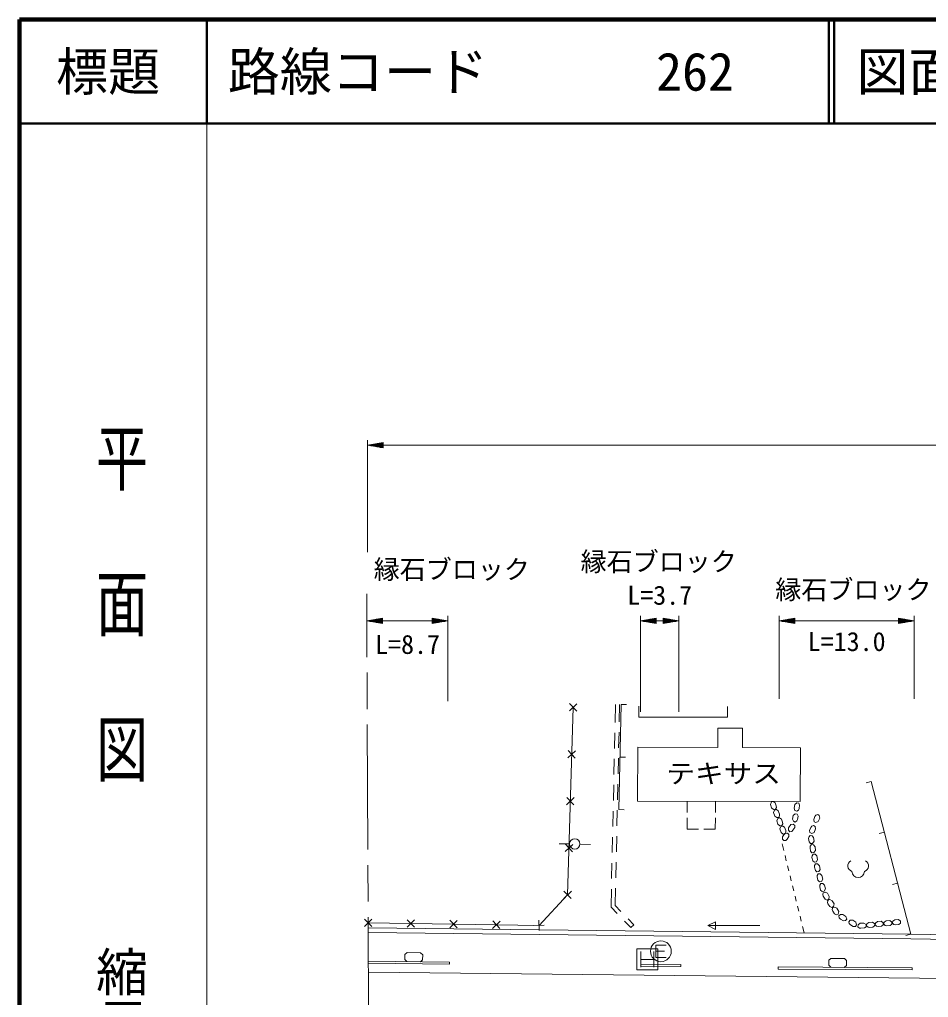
# Model space of a CAD drawing. Units: millimetres, scale not verified. Extents: x 40000 to 680000, y 20000 to 380000.
# Drawn here: x 40000 to 127303, y 286045 to 380000 of the extents above; entities that cross this region are included whole.
import ezdxf
from ezdxf.enums import TextEntityAlignment as Align

# ---------------------------------------------------------------- set-up
doc = ezdxf.new("R2010")
doc.units = ezdxf.units.MM
doc.header["$LTSCALE"] = 1000
doc.linetypes.add('CHAIN', pattern=[18.5, 12, -1.5, 3.5, -1.5])
for name, color, linetype, lineweight in [('M-BGD', 7, 'Continuous', 13), ('M-BGD-EXST', 7, 'Continuous', 13), ('M-BMK', 2, 'CHAIN', 13), ('M-STR-HTXT', 7, 'Continuous', 13), ('M-STR-STRC', 7, 'Continuous', 13), ('M-STR-STRD', 7, 'Continuous', 13), ('M-TTL', 2, 'Continuous', 140), ('M-TTL-BAND', 7, 'Continuous', 13), ('M-TTL-LINE', 7, 'Continuous', 50)]:
    doc.layers.add(name, color=color, linetype=linetype, lineweight=lineweight)
doc.layers.add('M-TTL-TXT', color=7, linetype='Continuous')
doc.styles.add('@ＭＳ ゴシック', font='')
doc.styles.add('ＭＳ ゴシック', font='')
doc.styles.get('@ＭＳ ゴシック').set_extended_font_data('@MS Gothic')
doc.styles.get('ＭＳ ゴシック').set_extended_font_data('MS Gothic')

msp = doc.modelspace()

# ---------------------------------------------------------------- linework, layer by layer
at = {"layer": 'M-BGD'}
for p, q in [((92810, 313568), (93538, 314254)), ((92831, 314275), (93517, 313547)), ((97200, 312455), (97238, 314195)), ((97578, 304097), (97800, 314196)), ((97602, 312530), (97638, 314187)), ((97800, 314196), (98300, 314185)), ((97800, 314196), (98300, 314185)), ((107997, 314009), (107994, 312958)), ((97146, 309956), (97178, 311455)), ((97547, 310031), (97580, 311530)), ((92676, 309065), (93404, 309751)), ((92697, 309772), (93383, 309044)), ((97689, 309146), (98189, 309135)), ((97091, 307456), (97124, 308956)), ((97493, 307531), (97526, 309031)), ((97037, 304957), (97069, 306457)), ((97438, 305032), (97471, 306532)), ((121793, 306804), (121309, 306678)), ((121793, 306804), (125617, 292120)), ((92542, 304563), (93270, 305248)), ((92563, 305269), (93249, 304542)), ((104137, 304900), (104133, 303808)), ((106842, 304891), (106838, 303799)), ((112214, 304829), (112119, 304596)), ((112119, 304596), (112238, 304258)), ((112403, 304879), (112214, 304829)), ((112566, 304757), (112403, 304879)), ((112683, 304454), (112566, 304757)), ((112697, 304298), (112683, 304454)), ((114456, 304586), (114395, 304234)), ((114653, 304744), (114456, 304586)), ((114842, 304695), (114653, 304744)), ((114925, 304509), (114842, 304695)), ((114879, 304187), (114925, 304509)), ((96982, 302458), (97015, 303957)), ((97384, 302532), (97417, 304032)), ((97578, 304097), (98078, 304086)), ((112238, 304258), (112422, 304110)), ((112422, 304110), (112613, 304127)), ((112519, 304041), (112424, 303808)), ((112424, 303808), (112542, 303470)), ((112707, 304091), (112519, 304041)), ((112613, 304127), (112697, 304298)), ((112871, 303968), (112707, 304091)), ((112988, 303665), (112871, 303968)), ((112918, 303339), (113002, 303510)), ((113002, 303510), (112988, 303665)), ((114308, 303540), (114247, 303188)), ((114504, 303697), (114308, 303540)), ((114395, 304234), (114484, 304014)), ((114484, 304014), (114659, 303936)), ((114693, 303649), (114504, 303697)), ((114659, 303936), (114816, 304045)), ((114776, 303462), (114693, 303649)), ((114816, 304045), (114879, 304187)), ((116487, 303558), (116394, 303433)), ((116664, 303630), (116487, 303558)), ((116818, 303516), (116664, 303630)), ((116857, 303282), (116818, 303516)), ((104131, 303308), (104128, 302217)), ((106836, 303299), (106833, 302207)), ((112542, 303470), (112727, 303322)), ((112727, 303322), (112918, 303339)), ((112823, 303253), (112728, 303020)), ((112728, 303020), (112847, 302682)), ((113012, 303303), (112823, 303253)), ((112847, 302682), (113031, 302534)), ((113175, 303180), (113012, 303303)), ((113031, 302534), (113222, 302551)), ((113292, 302877), (113175, 303180)), ((113222, 302551), (113306, 302722)), ((113306, 302722), (113292, 302877)), ((114073, 302646), (113868, 302353)), ((114318, 302705), (114073, 302646)), ((114247, 303188), (114335, 302968)), ((114469, 302580), (114318, 302705)), ((114335, 302968), (114511, 302890)), ((114464, 302376), (114469, 302580)), ((114511, 302890), (114667, 302998)), ((114667, 302998), (114731, 303141)), ((114731, 303141), (114776, 303462)), ((116269, 302581), (116092, 302509)), ((116423, 302467), (116269, 302581)), ((116394, 303433), (116280, 303129)), ((116280, 303129), (116320, 302929)), ((116320, 302929), (116494, 302841)), ((116494, 302841), (116720, 302952)), ((116720, 302952), (116857, 303282)), ((104128, 302217), (105230, 302213)), ((105730, 302211), (106833, 302207)), ((113127, 302465), (113032, 302231)), ((113032, 302231), (113151, 301894)), ((113316, 302515), (113127, 302465)), ((113151, 301894), (113335, 301746)), ((113506, 301782), (113300, 301489)), ((113479, 302392), (113316, 302515)), ((113335, 301746), (113526, 301763)), ((113596, 302089), (113479, 302392)), ((113751, 301841), (113506, 301782)), ((113526, 301763), (113610, 301934)), ((113610, 301934), (113596, 302089)), ((113901, 301716), (113751, 301841)), ((113868, 302353), (113854, 302117)), ((113854, 302117), (113980, 301972)), ((113896, 301512), (113901, 301716)), ((113980, 301972), (114167, 302003)), ((114167, 302003), (114286, 302105)), ((114286, 302105), (114464, 302376)), ((115934, 301608), (115815, 301459)), ((116000, 302384), (115885, 302080)), ((115885, 302080), (115925, 301880)), ((115925, 301880), (116099, 301791)), ((116124, 301585), (115934, 301608)), ((116092, 302509), (116000, 302384)), ((116099, 301791), (116325, 301902)), ((116325, 301902), (116462, 302233)), ((116462, 302233), (116423, 302467)), ((123067, 301909), (122584, 301783)), ((92828, 300801), (91828, 300807)), ((92408, 300060), (93136, 300746)), ((92429, 300767), (93115, 300039)), ((93827, 300783), (94827, 300753)), ((96928, 299958), (96960, 301458)), ((97329, 300033), (97362, 301533)), ((113406, 300157), (113247, 300797)), ((113300, 301489), (113287, 301253)), ((113287, 301253), (113412, 301108)), ((113412, 301108), (113600, 301139)), ((113600, 301139), (113718, 301241)), ((113718, 301241), (113896, 301512)), ((115815, 301459), (115796, 301305)), ((115796, 301305), (115846, 300984)), ((115846, 300984), (115979, 300829)), ((116070, 300732), (115951, 300583)), ((115979, 300829), (116174, 300838)), ((116260, 300708), (116070, 300732)), ((116273, 301400), (116124, 301585)), ((116174, 300838), (116317, 301045)), ((116408, 300524), (116260, 300708)), ((116317, 301045), (116273, 301400)), ((115951, 300583), (115932, 300428)), ((115932, 300428), (115982, 300107)), ((115982, 300107), (116115, 299953)), ((116115, 299953), (116310, 299961)), ((116222, 299810), (116119, 299650)), ((116413, 299806), (116222, 299810)), ((116310, 299961), (116452, 300169)), ((116452, 300169), (116408, 300524)), ((116580, 299638), (116413, 299806)), ((96873, 297459), (96906, 298958)), ((97275, 297534), (97308, 299033)), ((113647, 299186), (113526, 299672)), ((116119, 299650), (116116, 299494)), ((116116, 299494), (116199, 299180)), ((116199, 299180), (116347, 299040)), ((116347, 299040), (116540, 299068)), ((116469, 298872), (116366, 298712)), ((116660, 298868), (116469, 298872)), ((116540, 299068), (116661, 299290)), ((116661, 299290), (116580, 299638)), ((116827, 298700), (116660, 298868)), ((113888, 298216), (113767, 298701)), ((116366, 298712), (116363, 298556)), ((116363, 298556), (116446, 298242)), ((116446, 298242), (116594, 298102)), ((116594, 298102), (116787, 298130)), ((116715, 297934), (116613, 297774)), ((116907, 297930), (116715, 297934)), ((116787, 298130), (116907, 298352)), ((116907, 298352), (116827, 298700)), ((117074, 297762), (116907, 297930)), ((114128, 297245), (114008, 297730)), ((116613, 297774), (116610, 297618)), ((116610, 297618), (116692, 297304)), ((116692, 297304), (116841, 297164)), ((116841, 297164), (117034, 297192)), ((116962, 296996), (116860, 296836)), ((117154, 296992), (116962, 296996)), ((117034, 297192), (117154, 297414)), ((117154, 297414), (117074, 297762)), ((117321, 296824), (117154, 296992)), ((124342, 297015), (123858, 296889)), ((92274, 295557), (93002, 296243)), ((92295, 296264), (92981, 295536)), ((96813, 294719), (96851, 296459)), ((97217, 294878), (97253, 296534)), ((114369, 296274), (114249, 296760)), ((116860, 296836), (116857, 296680)), ((116857, 296680), (116939, 296366)), ((116939, 296366), (117088, 296226)), ((117088, 296226), (117281, 296254)), ((117207, 296104), (117158, 295920)), ((117391, 296158), (117207, 296104)), ((117281, 296254), (117401, 296476)), ((117401, 296476), (117321, 296824)), ((117601, 296048), (117391, 296158)), ((117783, 295740), (117601, 296048)), ((114610, 295304), (114489, 295789)), ((117158, 295920), (117202, 295770)), ((117202, 295770), (117376, 295495)), ((117376, 295495), (117560, 295407)), ((117560, 295407), (117735, 295492)), ((117660, 295388), (117611, 295204)), ((117611, 295204), (117655, 295054)), ((117655, 295054), (117828, 294780)), ((117844, 295442), (117660, 295388)), ((117735, 295492), (117783, 295740)), ((118054, 295332), (117844, 295442)), ((118235, 295024), (118054, 295332)), ((118188, 294777), (118235, 295024)), ((97417, 294097), (96813, 294719)), ((97763, 294316), (97217, 294878)), ((114850, 294333), (114730, 294819)), ((117828, 294780), (118012, 294691)), ((118012, 294691), (118188, 294777)), ((118113, 294672), (118063, 294488)), ((118063, 294488), (118107, 294338)), ((118107, 294338), (118281, 294064)), ((118296, 294726), (118113, 294672)), ((118506, 294616), (118296, 294726)), ((118688, 294308), (118506, 294616)), ((118640, 294061), (118688, 294308)), ((73841, 293569), (73123, 292873)), ((73134, 293580), (73830, 292862)), ((77945, 293506), (77227, 292810)), ((77238, 293517), (77934, 292799)), ((82048, 293443), (81330, 292747)), ((81341, 293454), (82037, 292736)), ((86152, 293380), (85434, 292684)), ((85445, 293391), (86141, 292673)), ((89880, 293469), (89913, 292469)), ((98718, 292758), (98114, 293380)), ((99005, 293037), (98459, 293598)), ((106110, 292948), (106860, 293323)), ((106860, 293323), (106860, 292573)), ((115091, 293363), (114971, 293848)), ((118281, 294064), (118465, 293975)), ((118465, 293975), (118640, 294061)), ((118841, 294013), (118703, 293880)), ((118703, 293880), (118744, 293694)), ((118744, 293694), (118852, 293581)), ((119078, 294012), (118841, 294013)), ((118852, 293581), (119132, 293418)), ((119381, 293822), (119078, 294012)), ((119132, 293418), (119336, 293424)), ((119336, 293424), (119453, 293580)), ((119453, 293580), (119381, 293822)), ((119792, 293457), (119653, 293325)), ((119653, 293325), (119694, 293139)), ((120029, 293456), (119792, 293457)), ((120332, 293266), (120029, 293456)), ((120403, 293025), (120332, 293266)), ((120753, 293166), (120561, 293028)), ((121110, 293191), (120753, 293166)), ((121310, 293038), (121110, 293191)), ((121583, 293250), (121391, 293112)), ((121939, 293275), (121583, 293250)), ((122139, 293122), (121939, 293275)), ((122220, 293195), (122186, 293007)), ((122412, 293334), (122220, 293195)), ((122769, 293359), (122412, 293334)), ((122969, 293206), (122769, 293359)), ((122967, 293011), (122969, 293206)), ((123049, 293279), (123016, 293091)), ((123241, 293418), (123049, 293279)), ((123598, 293443), (123241, 293418)), ((123798, 293290), (123598, 293443)), ((123796, 293095), (123798, 293290)), ((123879, 293363), (123845, 293175)), ((123845, 293175), (123988, 293048)), ((124071, 293502), (123879, 293363)), ((124427, 293527), (124071, 293502)), ((124628, 293374), (124427, 293527)), ((124464, 293054), (124626, 293179)), ((124626, 293179), (124628, 293374)), ((73479, 292269), (125611, 291670)), ((73484, 292719), (125617, 292120)), ((89397, 292953), (90396, 292986)), ((98718, 292758), (99005, 293037)), ((111110, 292948), (106110, 292948)), ((106860, 292573), (106110, 292948)), ((115370, 292238), (115211, 292877)), ((119694, 293139), (119802, 293026)), ((119802, 293026), (120083, 292862)), ((120083, 292862), (120287, 292868)), ((120287, 292868), (120403, 293025)), ((120561, 293028), (120527, 292839)), ((120527, 292839), (120670, 292713)), ((120670, 292713), (120824, 292685)), ((120824, 292685), (121147, 292718)), ((121147, 292718), (121308, 292843)), ((121308, 292843), (121310, 293038)), ((121391, 293112), (121357, 292923)), ((121357, 292923), (121499, 292797)), ((121499, 292797), (121653, 292769)), ((121653, 292769), (121976, 292802)), ((121976, 292802), (122137, 292927)), ((122137, 292927), (122139, 293122)), ((122186, 293007), (122329, 292881)), ((122329, 292881), (122482, 292853)), ((122482, 292853), (122806, 292886)), ((122806, 292886), (122967, 293011)), ((123016, 293091), (123158, 292964)), ((123158, 292964), (123312, 292937)), ((123312, 292937), (123635, 292970)), ((123635, 292970), (123796, 293095)), ((123988, 293048), (124141, 293021)), ((124141, 293021), (124464, 293054)), ((125617, 292120), (125133, 291994)), ((125617, 292120), (125133, 291994)), ((125611, 291670), (172462, 291043)), ((125617, 292120), (172467, 291493)), ((77222, 290348), (77020, 290165)), ((78523, 290333), (77222, 290348)), ((78523, 290333), (78721, 290145)), ((77014, 289682), (77020, 290165)), ((77211, 289494), (77014, 289682)), ((78513, 289479), (78715, 289662)), ((78715, 289662), (78721, 290145)), ((117722, 289132), (117725, 289615)), ((117926, 289799), (117725, 289615)), ((119228, 289791), (117926, 289799)), ((119228, 289791), (119427, 289604)), ((119424, 289121), (119427, 289604)), ((215248, 286926), (73503, 288467)), ((117921, 288945), (117722, 289132)), ((119223, 288937), (119424, 289121))]:
    msp.add_line(p, q, dxfattribs=at)
for points in [[(73482, 293221), (89896, 292969), (92638, 295900), (93174, 313911)], [(107994, 312958), (99484, 312982), (99487, 314033)]]:
    msp.add_lwpolyline(points, dxfattribs=at)
msp.add_lwpolyline([(109448, 310051), (109455, 311904), (107080, 311912), (107074, 310059), (99373, 310085), (99355, 304916), (114998, 304863), (115016, 310032)], close=True, dxfattribs=at)
msp.add_circle((93328, 300798), 500, dxfattribs=at)
for centre, radius, start, end in [((120093, 298680), 536, 116.08703, 255.33416), ((121021, 298680), 536, 284.66584, 63.91297), ((120557, 298162), 600, 180, 360)]:
    msp.add_arc(centre, radius, start, end, dxfattribs=at)
at = {"layer": 'M-BGD-EXST'}
for p, q in [((102105, 291082), (101105, 291082)), ((101105, 291082), (101105, 289882)), ((101105, 290482), (101955, 290482)), ((101105, 289882), (102105, 289882))]:
    msp.add_line(p, q, dxfattribs=at)
msp.add_circle((101605, 290482), 1000, dxfattribs=at)
at = {"layer": 'M-BMK'}
msp.add_line((73532, 281754), (73346, 324830), dxfattribs=at)
at = {"layer": 'M-STR-HTXT'}
for p, q in [((73430, 328828), (73430, 339598)), ((73430, 339098), (74930, 339348)), ((74030, 339198), (74930, 339198)), ((74930, 339248), (74330, 339248)), ((74630, 339298), (74930, 339298)), ((74930, 338848), (74930, 339348)), ((73430, 339098), (74930, 338848)), ((73430, 339098), (74930, 339098)), ((74930, 339148), (73730, 339148)), ((74930, 339048), (73730, 339048)), ((74030, 338998), (74930, 338998)), ((74930, 338948), (74330, 338948)), ((74630, 338898), (74930, 338898)), ((74930, 339098), (214710, 339098)), ((73357, 322225), (74857, 322475)), ((74857, 322275), (73657, 322275)), ((73957, 322325), (74857, 322325)), ((74857, 322375), (74257, 322375)), ((74557, 322425), (74857, 322425)), ((74857, 321975), (74857, 322475)), ((81139, 322225), (79639, 322475)), ((79639, 322475), (79639, 321975)), ((79939, 322425), (79639, 322425)), ((79639, 322375), (80239, 322375)), ((80539, 322325), (79639, 322325)), ((79639, 322275), (80839, 322275)), ((81139, 314510), (81139, 322725)), ((99645, 313500), (99645, 322725)), ((99645, 322225), (101145, 322475)), ((101145, 322275), (99945, 322275)), ((100245, 322325), (101145, 322325)), ((101145, 322375), (100545, 322375)), ((100845, 322425), (101145, 322425)), ((101145, 321975), (101145, 322475)), ((103336, 322225), (101836, 322475)), ((101836, 322475), (101836, 321975)), ((102136, 322425), (101836, 322425)), ((101836, 322375), (102436, 322375)), ((102736, 322325), (101836, 322325)), ((101836, 322275), (103036, 322275)), ((103336, 313500), (103336, 322725)), ((112963, 314723), (112963, 322725)), ((112963, 322225), (114463, 322475)), ((114463, 322275), (113263, 322275)), ((113563, 322325), (114463, 322325)), ((114463, 322375), (113863, 322375)), ((114163, 322425), (114463, 322425)), ((114463, 321975), (114463, 322475)), ((125932, 322225), (124432, 322475)), ((124432, 322475), (124432, 321975)), ((124732, 322425), (124432, 322425)), ((124432, 322375), (125032, 322375)), ((125332, 322325), (124432, 322325)), ((124432, 322275), (125632, 322275)), ((125932, 314723), (125932, 322725)), ((73357, 322225), (74857, 321975)), ((73357, 322225), (74857, 322225)), ((74857, 322175), (73657, 322175)), ((73957, 322125), (74857, 322125)), ((74857, 322075), (74257, 322075)), ((74557, 322025), (74857, 322025)), ((74857, 322225), (79639, 322225)), ((81139, 322225), (79639, 321975)), ((81139, 322225), (79639, 322225)), ((79639, 322175), (80839, 322175)), ((80539, 322125), (79639, 322125)), ((79639, 322075), (80239, 322075)), ((79939, 322025), (79639, 322025)), ((99645, 322225), (101145, 321975)), ((99645, 322225), (101145, 322225)), ((101145, 322175), (99945, 322175)), ((100245, 322125), (101145, 322125)), ((101145, 322075), (100545, 322075)), ((100845, 322025), (101145, 322025)), ((101145, 322225), (101836, 322225)), ((103336, 322225), (101836, 321975)), ((103336, 322225), (101836, 322225)), ((101836, 322175), (103036, 322175)), ((102736, 322125), (101836, 322125)), ((101836, 322075), (102436, 322075)), ((102136, 322025), (101836, 322025)), ((112963, 322225), (114463, 321975)), ((112963, 322225), (114463, 322225)), ((114463, 322175), (113263, 322175)), ((113563, 322125), (114463, 322125)), ((114463, 322075), (113863, 322075)), ((114163, 322025), (114463, 322025)), ((114463, 322225), (124432, 322225)), ((125932, 322225), (124432, 321975)), ((125932, 322225), (124432, 322225)), ((124432, 322175), (125632, 322175)), ((125332, 322125), (124432, 322125)), ((124432, 322075), (125032, 322075)), ((124732, 322025), (124432, 322025))]:
    msp.add_line(p, q, dxfattribs=at)
at = {"layer": 'M-STR-STRC'}
for p, q in [((99297, 288706), (99297, 290706)), ((99297, 290706), (101297, 290706)), ((99672, 290456), (99672, 288956)), ((100922, 290456), (100922, 288956)), ((101297, 290706), (101297, 288706)), ((99672, 289706), (100922, 289706)), ((101297, 288706), (99297, 288706))]:
    msp.add_line(p, q, dxfattribs=at)
at = {"layer": 'M-STR-STRD'}
for p, q in [((73498, 289539), (81310, 289445)), ((78513, 289479), (77211, 289494)), ((81308, 289245), (81310, 289445)), ((73496, 289339), (81308, 289245)), ((99662, 289177), (103530, 289217)), ((99662, 288977), (99662, 289177)), ((99662, 288977), (103529, 289017)), ((103529, 289017), (103530, 289217)), ((112857, 288777), (112860, 288977)), ((112857, 288777), (125749, 288696)), ((112860, 288977), (125751, 288896)), ((119223, 288937), (117921, 288945)), ((125749, 288696), (125751, 288896))]:
    msp.add_line(p, q, dxfattribs=at)
at = {"layer": 'M-TTL'}
for p, q in [((40000, 380000), (40000, 20000)), ((680000, 380000), (40000, 380000))]:
    msp.add_line(p, q, dxfattribs=at)
at = {"layer": 'M-TTL-BAND'}
msp.add_line((58000, 370000), (58000, 20000), dxfattribs=at)
at = {"layer": 'M-TTL-LINE'}
for p, q in [((58000, 380000), (58000, 370000)), ((117750, 380000), (117750, 370000)), ((118250, 380000), (118250, 370000)), ((40000, 370000), (680000, 370000))]:
    msp.add_line(p, q, dxfattribs=at)

# ---------------------------------------------------------------- texts
at = {"layer": 'M-BGD', "style": 'ＭＳ ゴシック', "width": 1.1}
msp.add_text('テキサス', height=1833, dxfattribs=at).set_placement((107631, 306089), align=Align.BOTTOM_CENTER)
at = {"layer": 'M-STR-HTXT', "style": 'ＭＳ ゴシック'}
for s, p in [('縁石ブロック', (101393, 326457)), ('縁石ブロック', (81519, 325708)), ('縁石ブロック', (120098, 323763)), ('L=3.7', (101490, 323225)), ('L=8.7', (77269, 318500)), ('L=13.0', (119448, 318775))]:
    msp.add_text(s, height=1833, dxfattribs=at).set_placement(p, align=Align.BOTTOM_CENTER)
at = {"layer": 'M-TTL-BAND', "style": '@ＭＳ ゴシック', "width": 1.4}
msp.add_text('平  面  図', height=3666, rotation=270, dxfattribs=at).set_placement((49777, 306475), align=Align.MIDDLE_RIGHT)
at = {"layer": 'M-TTL-BAND', "style": '@ＭＳ ゴシック'}
msp.add_text('縮尺千分の一', height=3666, rotation=270, dxfattribs=at).set_placement((49777, 261030), align=Align.MIDDLE_RIGHT)
at = {"layer": 'M-TTL-TXT', "style": 'ＭＳ ゴシック'}
msp.add_text('標題', height=3666, dxfattribs=at).set_placement((48500, 375000), align=Align.MIDDLE_CENTER)
for s, p in [('路線コード', (60000, 375000)), ('262', (101142, 375000)), ('図面コード', (120380, 375000))]:
    msp.add_text(s, height=3666, dxfattribs=at).set_placement(p, align=Align.MIDDLE_LEFT)

doc.saveas('drawing.dxf')
